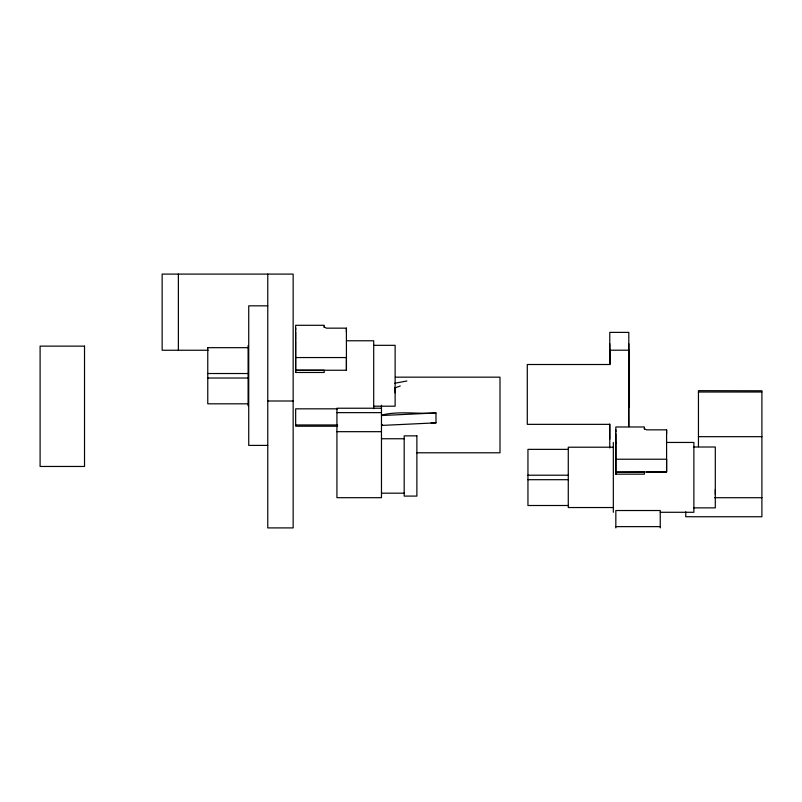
<?xml version="1.0" encoding="UTF-8"?>
<svg xmlns="http://www.w3.org/2000/svg" width="802" height="802" viewBox="0 0 802 802"><rect width="100%" height="100%" fill="white"/><g stroke="black" fill="none" stroke-linecap="round" stroke-linejoin="round"><path stroke-width="1.2" d="M295.657 357.552L346.424 357.552L346.414 370.243L295.657 370.243L324.219 370.243L324.208 372.479L295.657 372.479L295.657 332.128M295.657 341.181L295.657 372.479M609.731 424.058L609.771 439.145M609.771 447.987L609.771 424.348L527.285 424.348L527.285 364.509L609.771 364.509L609.771 343.767M644.397 471.917L644.387 474.162L615.836 474.162L615.836 433.812M615.836 443.275L615.836 442.453L615.836 474.162M628.768 426.484L628.648 397.251A441.912 2.907 -89.2 0 1 628.758 360.669L628.808 350.193L609.771 350.193A441.912 2.907 -89.2 0 0 609.7 364.439M628.808 343.767L628.808 407.747M628.808 374.494L628.808 377.1M395.125 392.86L395.125 387.837M715.304 494.543L715.304 489.521M381.471 415.095C399.035 410.764 418.063 414.273 435.987 412.95L435.987 422.844L381.471 425.431M381.471 424.99L382.333 424.428M394.594 388.068L400.278 385.993M394.764 383.266L406.845 380.99M381.471 415.536L435.987 412.95M267.768 305.833L248.73 305.833L248.73 445.401L267.768 445.401M346.424 370.243L346.414 328.158L326.494 328.158L324.208 327.106L324.208 326.424M346.474 340.77L373.702 340.77L373.702 408.709M373.702 345.331L395.125 345.321L395.125 406.193L373.702 406.193M207.768 347.677L248.099 347.677M208.169 350.243L162.144 350.243L162.144 274.094L293.151 274.094L293.151 527.906L267.768 527.906L267.768 274.094M207.768 373.521L248.099 373.521M395.436 377.161L499.997 377.161L499.997 452.789L416.789 452.789M207.768 378.023L248.099 378.023M698.452 392.018L761.9 392.018M267.768 401L293.151 401M248.099 403.817L207.768 403.817L207.768 347.677M381.471 408.228L336.93 408.228L336.93 497.691L381.471 497.691L381.471 405.231M337.602 408.84L295.657 408.84L295.657 426.223L337.602 426.223M336.93 412.639L381.471 412.639M431.135 422.844L435.987 422.844M295.657 424.96L337.602 424.96M646.673 471.917L666.602 471.917L666.592 429.842L646.673 429.842L644.387 428.779L644.387 428.108M336.93 431.676L381.471 431.676M698.452 436.669L761.9 436.669M381.471 438.754L404.188 438.754M666.652 442.453L693.88 442.453L693.88 512.288L660.246 512.288M693.88 447.005L715.304 447.005L715.304 507.866L693.88 507.866M613.329 447.215L568.277 447.215L568.277 507.536L613.329 507.536M568.277 449.361L527.947 449.361L527.947 505.501L568.277 505.501M615.836 459.225L666.602 459.225L666.592 471.927L615.836 472.167L644.387 472.167M527.947 475.205L568.277 475.205M527.947 479.696L568.277 479.696M381.471 493.18L404.188 493.18M714.622 497.711L761.9 497.711M615.836 526.633L660.246 526.633M615.836 429.842L615.836 431.777M295.657 328.158L295.657 330.093M698.452 446.704L698.452 390.674L761.9 390.774L761.9 516.739L685.76 516.739L685.76 511.766M666.592 429.842L666.592 433.802M660.246 527.906L660.246 510.523L615.836 510.523L615.836 527.906M644.387 429.05L644.387 426.975L615.836 426.975L615.836 441.952M628.808 426.674L628.808 332.379L609.771 332.379L609.771 364.509M613.329 442.453L613.329 512.288M346.414 328.158L346.414 332.128M324.208 327.366L324.208 325.291L295.657 325.291L295.657 340.279M248.099 345.532L248.099 405.852M178.375 274.094L178.375 350.243M84.521 346.133L40.1 346.133L40.1 466.463L84.521 466.463L84.521 346.133M416.88 435.857L404.188 435.857L404.188 496.087L416.88 496.087L416.88 435.857"/></g></svg>
